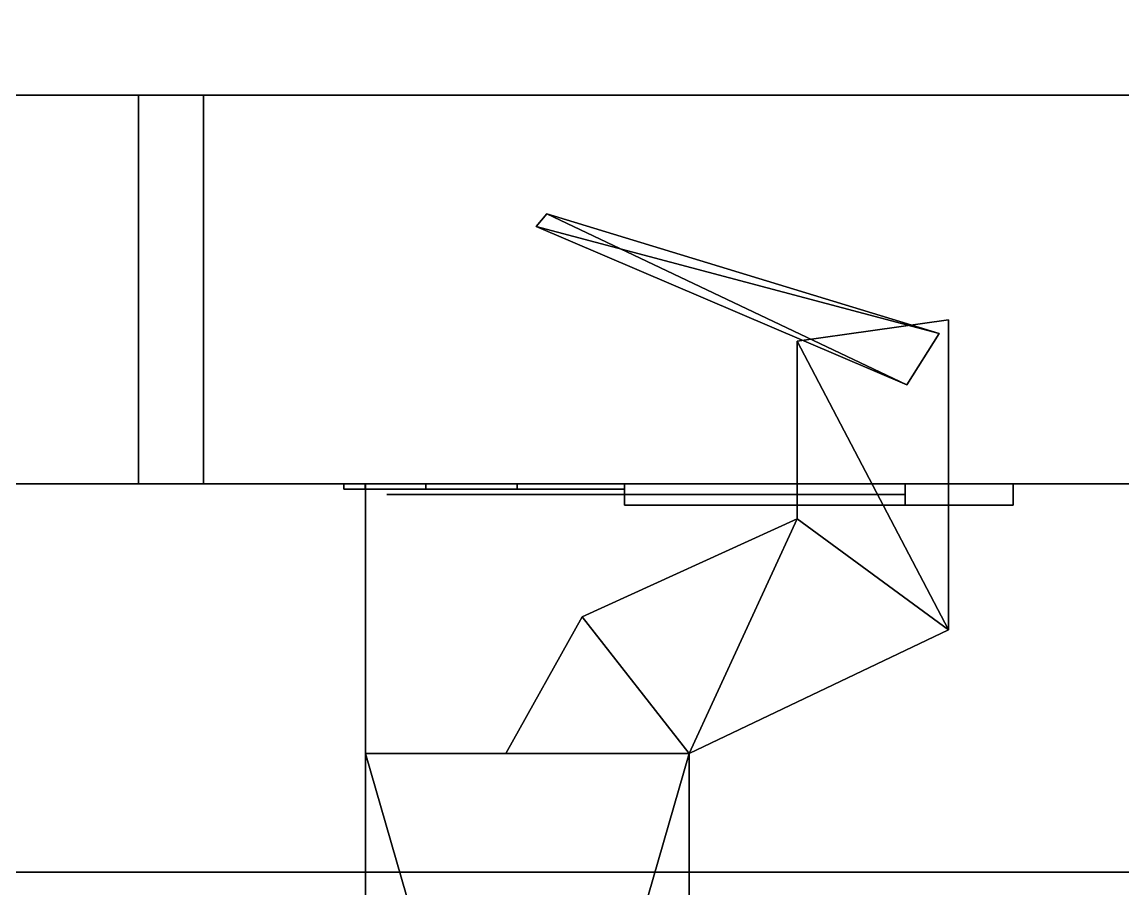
# Model space of a CAD drawing. Extents: x 0 to 4956, y -4930 to 0.
# Drawn here: x 2728.6 to 2779.6, y -4268.8 to -4228.6 of the extents above; entities that cross this region are included whole.
import ezdxf

# ---------------------------------------------------------------- set-up
doc = ezdxf.new("R2010")
doc.units = 0
for name, color, linetype in [('LAYER0', 7, 'CONTINUOUS'), ('LAYER1115', 28, 'CONTINUOUS'), ('LAYER1116', 253, 'CONTINUOUS'), ('LAYER1117', 28, 'CONTINUOUS'), ('LAYER1118', 253, 'CONTINUOUS'), ('LAYER1119', 28, 'CONTINUOUS'), ('LAYER1120', 253, 'CONTINUOUS'), ('LAYER1121', 28, 'CONTINUOUS'), ('LAYER1122', 253, 'CONTINUOUS'), ('LAYER1123', 28, 'CONTINUOUS'), ('LAYER1124', 253, 'CONTINUOUS'), ('LAYER1125', 9, 'CONTINUOUS'), ('LAYER1158', 9, 'CONTINUOUS'), ('LAYER1223', 9, 'CONTINUOUS'), ('LAYER832', 9, 'CONTINUOUS'), ('LAYER839', 7, 'CONTINUOUS'), ('LAYER842', 7, 'CONTINUOUS'), ('LAYER853', 7, 'CONTINUOUS')]:
    doc.layers.add(name, color=color, linetype=linetype)

msp = doc.modelspace()

# ---------------------------------------------------------------- linework, layer by layer
at = {"layer": 'LAYER0', "invisible_edges": 1}
for points in [[(4956, 0), (0, -4930), (0, 0), (4956, 0)], [(4956, -4930, 5), (0, 0, 5), (0, -4930, 5), (4956, -4930, 5)], [(0, 0, 5), (4956, -4930, 5), (4956, 0, 5), (0, 0, 5)], [(0, -4930), (4956, 0), (4956, -4930), (0, -4930)]]:
    msp.add_3dface(points, dxfattribs=at)
at = {"layer": 'LAYER1115'}
for points, invisible_edges in [([(2744.49, -4250.25, 183.0251), (2743.5, -4250.25, 188), (2745.5, -4250.25, 188), (2745.5, -4250.25, 182.5)], 10), ([(2743.5, -4250.25, 188), (2744.49, -4250.25, 192.9749), (2745.5, -4250.25, 193.5), (2745.5, -4250.25, 188)], 10), ([(2747.308, -4250.25, 178.8076), (2744.49, -4250.25, 183.0251), (2745.5, -4250.25, 182.5), (2749, -4250.25, 182.5)], 10), ([(2744.49, -4250.25, 192.9749), (2747.308, -4250.25, 197.1924), (2749, -4250.25, 193.5), (2745.5, -4250.25, 193.5)], 10), ([(2751.525, -4250.25, 175.9896), (2747.308, -4250.25, 178.8076), (2749, -4250.25, 182.5), (2752.5, -4250.25, 182.5)], 10), ([(2747.308, -4250.25, 197.1924), (2751.525, -4250.25, 200.0104), (2752.5, -4250.25, 193.5), (2749, -4250.25, 193.5)], 10), ([(2756.5, -4250.25, 175), (2751.525, -4250.25, 175.9896), (2752.5, -4250.25, 182.5), (2756.5, -4250.25, 179)], 2), ([(2751.525, -4250.25, 200.0104), (2756.5, -4250.25, 201), (2756.5, -4250.25, 197), (2752.5, -4250.25, 193.5)], 8), ([(2745.5, -4250.5, 193.5), (2745.5, -4250.5, 182.5), (2752.5, -4250.5, 182.5), (2752.291, -4250.5, 193.3167)], 4), ([(2752.291, -4250.5, 193.3167), (2752.5, -4250.5, 182.5), (2756.5, -4250.5, 179), (2756.5, -4250.5, 197)], 5), ([(2756.5, -4250.5, 197), (2756.5, -4250.5, 179), (2769.5, -4250.5, 179), (2769.5, -4250.5, 197)], 1), ([(2774.5, -4251, 167), (2769.5, -4251, 179), (2756.5, -4251, 179), (2756.5, -4251, 167)], 1), ([(2774.5, -4251, 209), (2769.5, -4251, 197), (2756.5, -4251, 197), (2756.5, -4251, 209)], 1), ([(2774.5, -4251, 209), (2774.5, -4251, 167), (2769.5, -4251, 179), (2769.5, -4251, 197)], 10)]:
    msp.add_3dface(points, dxfattribs=dict(at, invisible_edges=invisible_edges))
for points in [[(2756.5, -4250, 179), (2756.5, -4250, 167), (2756.5, -4250, 179)], [(2756.5, -4250, 197), (2756.5, -4250, 209), (2756.5, -4250, 197)], [(2769.5, -4251, 179), (2769.5, -4250, 179), (2756.5, -4250, 179), (2756.5, -4251, 179)], [(2756.5, -4251, 179), (2756.5, -4250, 179), (2756.5, -4250, 167), (2756.5, -4251, 167)], [(2756.5, -4251, 167), (2756.5, -4250, 167), (2774.5, -4250, 167), (2774.5, -4251, 167)], [(2769.5, -4251, 197), (2769.5, -4250, 197), (2756.5, -4250, 197), (2756.5, -4251, 197)], [(2756.5, -4251, 197), (2756.5, -4250, 197), (2756.5, -4250, 209), (2756.5, -4251, 209)], [(2756.5, -4251, 209), (2756.5, -4250, 209), (2774.5, -4250, 209), (2774.5, -4251, 209)], [(2774.5, -4250, 167), (2756.5, -4250, 167), (2756.5, -4250, 209), (2774.5, -4250, 209)], [(2769.5, -4250, 179), (2769.5, -4250, 197), (2769.5, -4250, 179)], [(2769.5, -4251, 179), (2769.5, -4250, 179), (2769.5, -4250, 197), (2769.5, -4251, 197)], [(2774.5, -4251, 209), (2774.5, -4250, 209), (2774.5, -4251, 209)], [(2774.5, -4250, 167), (2774.5, -4250, 209), (2774.5, -4251, 209), (2774.5, -4251, 167)], [(2774.5, -4251, 167), (2756.5, -4251, 167), (2756.5, -4251, 167), (2774.5, -4251, 167)], [(2774.5, -4251, 209), (2756.5, -4251, 209), (2756.5, -4251, 209), (2774.5, -4251, 209)]]:
    msp.add_3dface(points, dxfattribs=at)
at = {"layer": 'LAYER1116'}
for points in [[(2752.41, -4238.08, 182.3478), (2752.91, -4237.5, 182.3478), (2769.57, -4245.42, 182.3478), (2752.41, -4238.08, 182.3478)], [(2752.41, -4238.08, 193.6522), (2771.07, -4243.04, 193.6522), (2752.91, -4237.5, 193.6522), (2752.41, -4238.08, 193.6522)], [(2769.57, -4245.42, 182.3478), (2752.91, -4237.5, 182.3478), (2771.07, -4243.04, 182.3478), (2769.57, -4245.42, 182.3478)], [(2752.91, -4237.5, 182.3478), (2752.91, -4237.5, 193.6522), (2771.07, -4243.04, 182.3478), (2752.91, -4237.5, 182.3478)], [(2771.07, -4243.04, 182.3478), (2752.91, -4237.5, 193.6522), (2771.07, -4243.04, 193.6522), (2771.07, -4243.04, 182.3478)], [(2769.57, -4245.42, 193.6522), (2771.07, -4243.04, 193.6522), (2752.41, -4238.08, 193.6522), (2769.57, -4245.42, 193.6522)], [(2771.5, -4256.77, 194.7826), (2771.5, -4242.4, 194.7826), (2764.5, -4243.4, 194.7826), (2771.5, -4256.77, 194.7826)], [(2771.5, -4242.4, 181.2174), (2771.5, -4256.77, 181.2174), (2764.5, -4243.4, 181.2174), (2771.5, -4242.4, 181.2174)], [(2771.5, -4256.77, 194.7826), (2771.5, -4256.77, 181.2174), (2771.5, -4242.4, 181.2174), (2771.5, -4256.77, 194.7826)], [(2771.5, -4256.77, 194.7826), (2771.5, -4242.4, 181.2174), (2771.5, -4242.4, 194.7826), (2771.5, -4256.77, 194.7826)], [(2771.5, -4256.77, 194.7826), (2764.5, -4243.4, 194.7826), (2764.5, -4251.62, 194.7826), (2771.5, -4256.77, 194.7826)], [(2764.5, -4243.4, 181.2174), (2771.5, -4256.77, 181.2174), (2764.5, -4251.62, 181.2174), (2764.5, -4243.4, 181.2174)], [(2754.54, -4256.16, 194.7826), (2759.5, -4262.5, 194.7826), (2764.5, -4251.62, 194.7826), (2754.54, -4256.16, 194.7826)], [(2759.5, -4262.5, 181.2174), (2754.54, -4256.16, 181.2174), (2764.5, -4251.62, 181.2174), (2759.5, -4262.5, 181.2174)], [(2764.5, -4251.62, 194.7826), (2759.5, -4262.5, 194.7826), (2771.5, -4256.77, 194.7826), (2764.5, -4251.62, 194.7826)], [(2759.5, -4262.5, 181.2174), (2764.5, -4251.62, 181.2174), (2771.5, -4256.77, 181.2174), (2759.5, -4262.5, 181.2174)], [(2759.5, -4262.5, 194.7826), (2754.54, -4256.16, 194.7826), (2751, -4262.5, 194.7826), (2759.5, -4262.5, 194.7826)], [(2754.54, -4256.16, 181.2174), (2759.5, -4262.5, 181.2174), (2751, -4262.5, 181.2174), (2754.54, -4256.16, 181.2174)], [(2771.5, -4256.77, 181.2174), (2771.5, -4256.77, 194.7826), (2759.5, -4262.5, 181.2174), (2771.5, -4256.77, 181.2174)], [(2759.5, -4262.5, 181.2174), (2771.5, -4256.77, 194.7826), (2759.5, -4262.5, 194.7826), (2759.5, -4262.5, 181.2174)], [(2744.5, -4262.5, 181.2174), (2759.5, -4262.5, 181.2174), (2744.5, -4314.5, 181.2174), (2744.5, -4262.5, 181.2174)], [(2744.5, -4314.5, 181.2174), (2759.5, -4262.5, 181.2174), (2759.5, -4314.5, 181.2174), (2744.5, -4314.5, 181.2174)], [(2744.5, -4314.5, 194.7826), (2759.5, -4314.5, 194.7826), (2744.5, -4262.5, 194.7826), (2744.5, -4314.5, 194.7826)], [(2744.5, -4262.5, 194.7826), (2759.5, -4314.5, 194.7826), (2759.5, -4262.5, 194.7826), (2744.5, -4262.5, 194.7826)], [(2759.5, -4262.5, 181.2174), (2759.5, -4262.5, 194.7826), (2759.5, -4314.5, 181.2174), (2759.5, -4262.5, 181.2174)], [(2759.5, -4314.5, 181.2174), (2759.5, -4262.5, 194.7826), (2759.5, -4314.5, 194.7826), (2759.5, -4314.5, 181.2174)]]:
    msp.add_3dface(points, dxfattribs=at)
at = {"layer": 'LAYER1117'}
for points, invisible_edges in [([(2744.49, -4250.25, 746.5251), (2743.5, -4250.25, 751.5), (2745.5, -4250.25, 751.5), (2745.5, -4250.25, 746)], 10), ([(2743.5, -4250.25, 751.5), (2744.49, -4250.25, 756.4749), (2745.5, -4250.25, 757), (2745.5, -4250.25, 751.5)], 10), ([(2747.308, -4250.25, 742.3076), (2744.49, -4250.25, 746.5251), (2745.5, -4250.25, 746), (2749, -4250.25, 746)], 10), ([(2744.49, -4250.25, 756.4749), (2747.308, -4250.25, 760.6924), (2749, -4250.25, 757), (2745.5, -4250.25, 757)], 10), ([(2751.525, -4250.25, 739.4896), (2747.308, -4250.25, 742.3076), (2749, -4250.25, 746), (2752.5, -4250.25, 746)], 10), ([(2747.308, -4250.25, 760.6924), (2751.525, -4250.25, 763.5104), (2752.5, -4250.25, 757), (2749, -4250.25, 757)], 10), ([(2756.5, -4250.25, 738.5), (2751.525, -4250.25, 739.4896), (2752.5, -4250.25, 746), (2756.5, -4250.25, 742.5)], 2), ([(2751.525, -4250.25, 763.5104), (2756.5, -4250.25, 764.5), (2756.5, -4250.25, 760.5), (2752.5, -4250.25, 757)], 8), ([(2745.5, -4250.5, 757), (2745.5, -4250.5, 746), (2752.5, -4250.5, 746), (2752.291, -4250.5, 756.8167)], 4), ([(2752.291, -4250.5, 756.8167), (2752.5, -4250.5, 746), (2756.5, -4250.5, 742.5), (2756.5, -4250.5, 760.5)], 5), ([(2756.5, -4250.5, 760.5), (2756.5, -4250.5, 742.5), (2769.5, -4250.5, 742.5), (2769.5, -4250.5, 760.5)], 1), ([(2774.5, -4251, 730.5), (2769.5, -4251, 742.5), (2756.5, -4251, 742.5), (2756.5, -4251, 730.5)], 1), ([(2774.5, -4251, 772.5), (2769.5, -4251, 760.5), (2756.5, -4251, 760.5), (2756.5, -4251, 772.5)], 1), ([(2774.5, -4251, 772.5), (2774.5, -4251, 730.5), (2769.5, -4251, 742.5), (2769.5, -4251, 760.5)], 10)]:
    msp.add_3dface(points, dxfattribs=dict(at, invisible_edges=invisible_edges))
for points in [[(2756.5, -4250, 742.5), (2756.5, -4250, 730.5), (2756.5, -4250, 742.5)], [(2756.5, -4250, 760.5), (2756.5, -4250, 772.5), (2756.5, -4250, 760.5)], [(2769.5, -4251, 742.5), (2769.5, -4250, 742.5), (2756.5, -4250, 742.5), (2756.5, -4251, 742.5)], [(2756.5, -4251, 742.5), (2756.5, -4250, 742.5), (2756.5, -4250, 730.5), (2756.5, -4251, 730.5)], [(2756.5, -4251, 730.5), (2756.5, -4250, 730.5), (2774.5, -4250, 730.5), (2774.5, -4251, 730.5)], [(2769.5, -4251, 760.5), (2769.5, -4250, 760.5), (2756.5, -4250, 760.5), (2756.5, -4251, 760.5)], [(2756.5, -4251, 760.5), (2756.5, -4250, 760.5), (2756.5, -4250, 772.5), (2756.5, -4251, 772.5)], [(2756.5, -4251, 772.5), (2756.5, -4250, 772.5), (2774.5, -4250, 772.5), (2774.5, -4251, 772.5)], [(2774.5, -4250, 730.5), (2756.5, -4250, 730.5), (2756.5, -4250, 772.5), (2774.5, -4250, 772.5)], [(2769.5, -4250, 742.5), (2769.5, -4250, 760.5), (2769.5, -4250, 742.5)], [(2769.5, -4251, 742.5), (2769.5, -4250, 742.5), (2769.5, -4250, 760.5), (2769.5, -4251, 760.5)], [(2774.5, -4251, 772.5), (2774.5, -4250, 772.5), (2774.5, -4251, 772.5)], [(2774.5, -4250, 730.5), (2774.5, -4250, 772.5), (2774.5, -4251, 772.5), (2774.5, -4251, 730.5)], [(2774.5, -4251, 730.5), (2756.5, -4251, 730.5), (2756.5, -4251, 730.5), (2774.5, -4251, 730.5)], [(2774.5, -4251, 772.5), (2756.5, -4251, 772.5), (2756.5, -4251, 772.5), (2774.5, -4251, 772.5)]]:
    msp.add_3dface(points, dxfattribs=at)
at = {"layer": 'LAYER1118'}
for points in [[(2752.41, -4238.08, 745.8478), (2752.91, -4237.5, 745.8478), (2769.57, -4245.42, 745.8478), (2752.41, -4238.08, 745.8478)], [(2752.41, -4238.08, 757.1522), (2771.07, -4243.04, 757.1522), (2752.91, -4237.5, 757.1522), (2752.41, -4238.08, 757.1522)], [(2769.57, -4245.42, 745.8478), (2752.91, -4237.5, 745.8478), (2771.07, -4243.04, 745.8478), (2769.57, -4245.42, 745.8478)], [(2752.91, -4237.5, 745.8478), (2752.91, -4237.5, 757.1522), (2771.07, -4243.04, 745.8478), (2752.91, -4237.5, 745.8478)], [(2771.07, -4243.04, 745.8478), (2752.91, -4237.5, 757.1522), (2771.07, -4243.04, 757.1522), (2771.07, -4243.04, 745.8478)], [(2769.57, -4245.42, 757.1522), (2771.07, -4243.04, 757.1522), (2752.41, -4238.08, 757.1522), (2769.57, -4245.42, 757.1522)], [(2771.5, -4256.77, 758.2826), (2771.5, -4242.4, 758.2826), (2764.5, -4243.4, 758.2826), (2771.5, -4256.77, 758.2826)], [(2771.5, -4242.4, 744.7174), (2771.5, -4256.77, 744.7174), (2764.5, -4243.4, 744.7174), (2771.5, -4242.4, 744.7174)], [(2771.5, -4256.77, 758.2826), (2771.5, -4256.77, 744.7174), (2771.5, -4242.4, 744.7174), (2771.5, -4256.77, 758.2826)], [(2771.5, -4256.77, 758.2826), (2771.5, -4242.4, 744.7174), (2771.5, -4242.4, 758.2826), (2771.5, -4256.77, 758.2826)], [(2771.5, -4256.77, 758.2826), (2764.5, -4243.4, 758.2826), (2764.5, -4251.62, 758.2826), (2771.5, -4256.77, 758.2826)], [(2764.5, -4243.4, 744.7174), (2771.5, -4256.77, 744.7174), (2764.5, -4251.62, 744.7174), (2764.5, -4243.4, 744.7174)], [(2754.54, -4256.16, 758.2826), (2759.5, -4262.5, 758.2826), (2764.5, -4251.62, 758.2826), (2754.54, -4256.16, 758.2826)], [(2759.5, -4262.5, 744.7174), (2754.54, -4256.16, 744.7174), (2764.5, -4251.62, 744.7174), (2759.5, -4262.5, 744.7174)], [(2764.5, -4251.62, 758.2826), (2759.5, -4262.5, 758.2826), (2771.5, -4256.77, 758.2826), (2764.5, -4251.62, 758.2826)], [(2759.5, -4262.5, 744.7174), (2764.5, -4251.62, 744.7174), (2771.5, -4256.77, 744.7174), (2759.5, -4262.5, 744.7174)], [(2759.5, -4262.5, 758.2826), (2754.54, -4256.16, 758.2826), (2751, -4262.5, 758.2826), (2759.5, -4262.5, 758.2826)], [(2754.54, -4256.16, 744.7174), (2759.5, -4262.5, 744.7174), (2751, -4262.5, 744.7174), (2754.54, -4256.16, 744.7174)], [(2771.5, -4256.77, 744.7174), (2771.5, -4256.77, 758.2826), (2759.5, -4262.5, 744.7174), (2771.5, -4256.77, 744.7174)], [(2759.5, -4262.5, 744.7174), (2771.5, -4256.77, 758.2826), (2759.5, -4262.5, 758.2826), (2759.5, -4262.5, 744.7174)], [(2744.5, -4262.5, 744.7174), (2759.5, -4262.5, 744.7174), (2744.5, -4314.5, 744.7174), (2744.5, -4262.5, 744.7174)], [(2744.5, -4314.5, 744.7174), (2759.5, -4262.5, 744.7174), (2759.5, -4314.5, 744.7174), (2744.5, -4314.5, 744.7174)], [(2744.5, -4314.5, 758.2826), (2759.5, -4314.5, 758.2826), (2744.5, -4262.5, 758.2826), (2744.5, -4314.5, 758.2826)], [(2744.5, -4262.5, 758.2826), (2759.5, -4314.5, 758.2826), (2759.5, -4262.5, 758.2826), (2744.5, -4262.5, 758.2826)], [(2759.5, -4262.5, 744.7174), (2759.5, -4262.5, 758.2826), (2759.5, -4314.5, 744.7174), (2759.5, -4262.5, 744.7174)], [(2759.5, -4314.5, 744.7174), (2759.5, -4262.5, 758.2826), (2759.5, -4314.5, 758.2826), (2759.5, -4314.5, 744.7174)]]:
    msp.add_3dface(points, dxfattribs=at)
at = {"layer": 'LAYER1119'}
for points, invisible_edges in [([(2744.49, -4250.25, 1310.025), (2743.5, -4250.25, 1315), (2745.5, -4250.25, 1315), (2745.5, -4250.25, 1309.5)], 10), ([(2743.5, -4250.25, 1315), (2744.49, -4250.25, 1319.975), (2745.5, -4250.25, 1320.5), (2745.5, -4250.25, 1315)], 10), ([(2747.308, -4250.25, 1305.808), (2744.49, -4250.25, 1310.025), (2745.5, -4250.25, 1309.5), (2749, -4250.25, 1309.5)], 10), ([(2744.49, -4250.25, 1319.975), (2747.308, -4250.25, 1324.192), (2749, -4250.25, 1320.5), (2745.5, -4250.25, 1320.5)], 10), ([(2751.525, -4250.25, 1302.99), (2747.308, -4250.25, 1305.808), (2749, -4250.25, 1309.5), (2752.5, -4250.25, 1309.5)], 10), ([(2747.308, -4250.25, 1324.192), (2751.525, -4250.25, 1327.01), (2752.5, -4250.25, 1320.5), (2749, -4250.25, 1320.5)], 10), ([(2756.5, -4250.25, 1302), (2751.525, -4250.25, 1302.99), (2752.5, -4250.25, 1309.5), (2756.5, -4250.25, 1306)], 2), ([(2751.525, -4250.25, 1327.01), (2756.5, -4250.25, 1328), (2756.5, -4250.25, 1324), (2752.5, -4250.25, 1320.5)], 8), ([(2745.5, -4250.5, 1320.5), (2745.5, -4250.5, 1309.5), (2752.5, -4250.5, 1309.5), (2752.291, -4250.5, 1320.317)], 4), ([(2752.291, -4250.5, 1320.317), (2752.5, -4250.5, 1309.5), (2756.5, -4250.5, 1306), (2756.5, -4250.5, 1324)], 5), ([(2756.5, -4250.5, 1324), (2756.5, -4250.5, 1306), (2769.5, -4250.5, 1306), (2769.5, -4250.5, 1324)], 1), ([(2774.5, -4251, 1294), (2769.5, -4251, 1306), (2756.5, -4251, 1306), (2756.5, -4251, 1294)], 1), ([(2774.5, -4251, 1336), (2769.5, -4251, 1324), (2756.5, -4251, 1324), (2756.5, -4251, 1336)], 1), ([(2774.5, -4251, 1336), (2774.5, -4251, 1294), (2769.5, -4251, 1306), (2769.5, -4251, 1324)], 10)]:
    msp.add_3dface(points, dxfattribs=dict(at, invisible_edges=invisible_edges))
for points in [[(2756.5, -4250, 1306), (2756.5, -4250, 1294), (2756.5, -4250, 1306)], [(2756.5, -4250, 1324), (2756.5, -4250, 1336), (2756.5, -4250, 1324)], [(2769.5, -4251, 1306), (2769.5, -4250, 1306), (2756.5, -4250, 1306), (2756.5, -4251, 1306)], [(2756.5, -4251, 1306), (2756.5, -4250, 1306), (2756.5, -4250, 1294), (2756.5, -4251, 1294)], [(2756.5, -4251, 1294), (2756.5, -4250, 1294), (2774.5, -4250, 1294), (2774.5, -4251, 1294)], [(2769.5, -4251, 1324), (2769.5, -4250, 1324), (2756.5, -4250, 1324), (2756.5, -4251, 1324)], [(2756.5, -4251, 1324), (2756.5, -4250, 1324), (2756.5, -4250, 1336), (2756.5, -4251, 1336)], [(2756.5, -4251, 1336), (2756.5, -4250, 1336), (2774.5, -4250, 1336), (2774.5, -4251, 1336)], [(2774.5, -4250, 1294), (2756.5, -4250, 1294), (2756.5, -4250, 1336), (2774.5, -4250, 1336)], [(2769.5, -4250, 1306), (2769.5, -4250, 1324), (2769.5, -4250, 1306)], [(2769.5, -4251, 1306), (2769.5, -4250, 1306), (2769.5, -4250, 1324), (2769.5, -4251, 1324)], [(2774.5, -4251, 1336), (2774.5, -4250, 1336), (2774.5, -4251, 1336)], [(2774.5, -4250, 1294), (2774.5, -4250, 1336), (2774.5, -4251, 1336), (2774.5, -4251, 1294)], [(2774.5, -4251, 1294), (2756.5, -4251, 1294), (2756.5, -4251, 1294), (2774.5, -4251, 1294)], [(2774.5, -4251, 1336), (2756.5, -4251, 1336), (2756.5, -4251, 1336), (2774.5, -4251, 1336)]]:
    msp.add_3dface(points, dxfattribs=at)
at = {"layer": 'LAYER1120'}
for points in [[(2752.41, -4238.08, 1309.348), (2752.91, -4237.5, 1309.348), (2769.57, -4245.42, 1309.348), (2752.41, -4238.08, 1309.348)], [(2752.41, -4238.08, 1320.652), (2771.07, -4243.04, 1320.652), (2752.91, -4237.5, 1320.652), (2752.41, -4238.08, 1320.652)], [(2769.57, -4245.42, 1309.348), (2752.91, -4237.5, 1309.348), (2771.07, -4243.04, 1309.348), (2769.57, -4245.42, 1309.348)], [(2752.91, -4237.5, 1309.348), (2752.91, -4237.5, 1320.652), (2771.07, -4243.04, 1309.348), (2752.91, -4237.5, 1309.348)], [(2771.07, -4243.04, 1309.348), (2752.91, -4237.5, 1320.652), (2771.07, -4243.04, 1320.652), (2771.07, -4243.04, 1309.348)], [(2769.57, -4245.42, 1320.652), (2771.07, -4243.04, 1320.652), (2752.41, -4238.08, 1320.652), (2769.57, -4245.42, 1320.652)], [(2771.5, -4256.77, 1321.783), (2771.5, -4242.4, 1321.783), (2764.5, -4243.4, 1321.783), (2771.5, -4256.77, 1321.783)], [(2771.5, -4242.4, 1308.217), (2771.5, -4256.77, 1308.217), (2764.5, -4243.4, 1308.217), (2771.5, -4242.4, 1308.217)], [(2771.5, -4256.77, 1321.783), (2771.5, -4256.77, 1308.217), (2771.5, -4242.4, 1308.217), (2771.5, -4256.77, 1321.783)], [(2771.5, -4256.77, 1321.783), (2771.5, -4242.4, 1308.217), (2771.5, -4242.4, 1321.783), (2771.5, -4256.77, 1321.783)], [(2771.5, -4256.77, 1321.783), (2764.5, -4243.4, 1321.783), (2764.5, -4251.62, 1321.783), (2771.5, -4256.77, 1321.783)], [(2764.5, -4243.4, 1308.217), (2771.5, -4256.77, 1308.217), (2764.5, -4251.62, 1308.217), (2764.5, -4243.4, 1308.217)], [(2754.54, -4256.16, 1321.783), (2759.5, -4262.5, 1321.783), (2764.5, -4251.62, 1321.783), (2754.54, -4256.16, 1321.783)], [(2759.5, -4262.5, 1308.217), (2754.54, -4256.16, 1308.217), (2764.5, -4251.62, 1308.217), (2759.5, -4262.5, 1308.217)], [(2764.5, -4251.62, 1321.783), (2759.5, -4262.5, 1321.783), (2771.5, -4256.77, 1321.783), (2764.5, -4251.62, 1321.783)], [(2759.5, -4262.5, 1308.217), (2764.5, -4251.62, 1308.217), (2771.5, -4256.77, 1308.217), (2759.5, -4262.5, 1308.217)], [(2759.5, -4262.5, 1321.783), (2754.54, -4256.16, 1321.783), (2751, -4262.5, 1321.783), (2759.5, -4262.5, 1321.783)], [(2754.54, -4256.16, 1308.217), (2759.5, -4262.5, 1308.217), (2751, -4262.5, 1308.217), (2754.54, -4256.16, 1308.217)], [(2771.5, -4256.77, 1308.217), (2771.5, -4256.77, 1321.783), (2759.5, -4262.5, 1308.217), (2771.5, -4256.77, 1308.217)], [(2759.5, -4262.5, 1308.217), (2771.5, -4256.77, 1321.783), (2759.5, -4262.5, 1321.783), (2759.5, -4262.5, 1308.217)], [(2744.5, -4262.5, 1308.217), (2759.5, -4262.5, 1308.217), (2744.5, -4314.5, 1308.217), (2744.5, -4262.5, 1308.217)], [(2744.5, -4314.5, 1308.217), (2759.5, -4262.5, 1308.217), (2759.5, -4314.5, 1308.217), (2744.5, -4314.5, 1308.217)], [(2744.5, -4314.5, 1321.783), (2759.5, -4314.5, 1321.783), (2744.5, -4262.5, 1321.783), (2744.5, -4314.5, 1321.783)], [(2744.5, -4262.5, 1321.783), (2759.5, -4314.5, 1321.783), (2759.5, -4262.5, 1321.783), (2744.5, -4262.5, 1321.783)], [(2759.5, -4262.5, 1308.217), (2759.5, -4262.5, 1321.783), (2759.5, -4314.5, 1308.217), (2759.5, -4262.5, 1308.217)], [(2759.5, -4314.5, 1308.217), (2759.5, -4262.5, 1321.783), (2759.5, -4314.5, 1321.783), (2759.5, -4314.5, 1308.217)]]:
    msp.add_3dface(points, dxfattribs=at)
at = {"layer": 'LAYER1121'}
for points, invisible_edges in [([(2744.49, -4250.25, 1873.525), (2743.5, -4250.25, 1878.5), (2745.5, -4250.25, 1878.5), (2745.5, -4250.25, 1873)], 10), ([(2743.5, -4250.25, 1878.5), (2744.49, -4250.25, 1883.475), (2745.5, -4250.25, 1884), (2745.5, -4250.25, 1878.5)], 10), ([(2747.308, -4250.25, 1869.308), (2744.49, -4250.25, 1873.525), (2745.5, -4250.25, 1873), (2749, -4250.25, 1873)], 10), ([(2744.49, -4250.25, 1883.475), (2747.308, -4250.25, 1887.692), (2749, -4250.25, 1884), (2745.5, -4250.25, 1884)], 10), ([(2751.525, -4250.25, 1866.49), (2747.308, -4250.25, 1869.308), (2749, -4250.25, 1873), (2752.5, -4250.25, 1873)], 10), ([(2747.308, -4250.25, 1887.692), (2751.525, -4250.25, 1890.51), (2752.5, -4250.25, 1884), (2749, -4250.25, 1884)], 10), ([(2756.5, -4250.25, 1865.5), (2751.525, -4250.25, 1866.49), (2752.5, -4250.25, 1873), (2756.5, -4250.25, 1869.5)], 2), ([(2751.525, -4250.25, 1890.51), (2756.5, -4250.25, 1891.5), (2756.5, -4250.25, 1887.5), (2752.5, -4250.25, 1884)], 8), ([(2745.5, -4250.5, 1884), (2745.5, -4250.5, 1873), (2752.5, -4250.5, 1873), (2752.291, -4250.5, 1883.817)], 4), ([(2752.291, -4250.5, 1883.817), (2752.5, -4250.5, 1873), (2756.5, -4250.5, 1869.5), (2756.5, -4250.5, 1887.5)], 5), ([(2756.5, -4250.5, 1887.5), (2756.5, -4250.5, 1869.5), (2769.5, -4250.5, 1869.5), (2769.5, -4250.5, 1887.5)], 1), ([(2774.5, -4251, 1857.5), (2769.5, -4251, 1869.5), (2756.5, -4251, 1869.5), (2756.5, -4251, 1857.5)], 1), ([(2774.5, -4251, 1899.5), (2769.5, -4251, 1887.5), (2756.5, -4251, 1887.5), (2756.5, -4251, 1899.5)], 1), ([(2774.5, -4251, 1899.5), (2774.5, -4251, 1857.5), (2769.5, -4251, 1869.5), (2769.5, -4251, 1887.5)], 10)]:
    msp.add_3dface(points, dxfattribs=dict(at, invisible_edges=invisible_edges))
for points in [[(2756.5, -4250, 1869.5), (2756.5, -4250, 1857.5), (2756.5, -4250, 1869.5)], [(2756.5, -4250, 1887.5), (2756.5, -4250, 1899.5), (2756.5, -4250, 1887.5)], [(2769.5, -4251, 1869.5), (2769.5, -4250, 1869.5), (2756.5, -4250, 1869.5), (2756.5, -4251, 1869.5)], [(2756.5, -4251, 1869.5), (2756.5, -4250, 1869.5), (2756.5, -4250, 1857.5), (2756.5, -4251, 1857.5)], [(2756.5, -4251, 1857.5), (2756.5, -4250, 1857.5), (2774.5, -4250, 1857.5), (2774.5, -4251, 1857.5)], [(2769.5, -4251, 1887.5), (2769.5, -4250, 1887.5), (2756.5, -4250, 1887.5), (2756.5, -4251, 1887.5)], [(2756.5, -4251, 1887.5), (2756.5, -4250, 1887.5), (2756.5, -4250, 1899.5), (2756.5, -4251, 1899.5)], [(2756.5, -4251, 1899.5), (2756.5, -4250, 1899.5), (2774.5, -4250, 1899.5), (2774.5, -4251, 1899.5)], [(2774.5, -4250, 1857.5), (2756.5, -4250, 1857.5), (2756.5, -4250, 1899.5), (2774.5, -4250, 1899.5)], [(2769.5, -4250, 1869.5), (2769.5, -4250, 1887.5), (2769.5, -4250, 1869.5)], [(2769.5, -4251, 1869.5), (2769.5, -4250, 1869.5), (2769.5, -4250, 1887.5), (2769.5, -4251, 1887.5)], [(2774.5, -4251, 1899.5), (2774.5, -4250, 1899.5), (2774.5, -4251, 1899.5)], [(2774.5, -4250, 1857.5), (2774.5, -4250, 1899.5), (2774.5, -4251, 1899.5), (2774.5, -4251, 1857.5)], [(2774.5, -4251, 1857.5), (2756.5, -4251, 1857.5), (2756.5, -4251, 1857.5), (2774.5, -4251, 1857.5)], [(2774.5, -4251, 1899.5), (2756.5, -4251, 1899.5), (2756.5, -4251, 1899.5), (2774.5, -4251, 1899.5)]]:
    msp.add_3dface(points, dxfattribs=at)
at = {"layer": 'LAYER1122'}
for points in [[(2752.41, -4238.08, 1872.848), (2752.91, -4237.5, 1872.848), (2769.57, -4245.42, 1872.848), (2752.41, -4238.08, 1872.848)], [(2752.41, -4238.08, 1884.152), (2771.07, -4243.04, 1884.152), (2752.91, -4237.5, 1884.152), (2752.41, -4238.08, 1884.152)], [(2769.57, -4245.42, 1872.848), (2752.91, -4237.5, 1872.848), (2771.07, -4243.04, 1872.848), (2769.57, -4245.42, 1872.848)], [(2752.91, -4237.5, 1872.848), (2752.91, -4237.5, 1884.152), (2771.07, -4243.04, 1872.848), (2752.91, -4237.5, 1872.848)], [(2771.07, -4243.04, 1872.848), (2752.91, -4237.5, 1884.152), (2771.07, -4243.04, 1884.152), (2771.07, -4243.04, 1872.848)], [(2769.57, -4245.42, 1884.152), (2771.07, -4243.04, 1884.152), (2752.41, -4238.08, 1884.152), (2769.57, -4245.42, 1884.152)], [(2771.5, -4256.77, 1885.283), (2771.5, -4242.4, 1885.283), (2764.5, -4243.4, 1885.283), (2771.5, -4256.77, 1885.283)], [(2771.5, -4242.4, 1871.717), (2771.5, -4256.77, 1871.717), (2764.5, -4243.4, 1871.717), (2771.5, -4242.4, 1871.717)], [(2771.5, -4256.77, 1885.283), (2771.5, -4256.77, 1871.717), (2771.5, -4242.4, 1871.717), (2771.5, -4256.77, 1885.283)], [(2771.5, -4256.77, 1885.283), (2771.5, -4242.4, 1871.717), (2771.5, -4242.4, 1885.283), (2771.5, -4256.77, 1885.283)], [(2771.5, -4256.77, 1885.283), (2764.5, -4243.4, 1885.283), (2764.5, -4251.62, 1885.283), (2771.5, -4256.77, 1885.283)], [(2764.5, -4243.4, 1871.717), (2771.5, -4256.77, 1871.717), (2764.5, -4251.62, 1871.717), (2764.5, -4243.4, 1871.717)], [(2754.54, -4256.16, 1885.283), (2759.5, -4262.5, 1885.283), (2764.5, -4251.62, 1885.283), (2754.54, -4256.16, 1885.283)], [(2759.5, -4262.5, 1871.717), (2754.54, -4256.16, 1871.717), (2764.5, -4251.62, 1871.717), (2759.5, -4262.5, 1871.717)], [(2764.5, -4251.62, 1885.283), (2759.5, -4262.5, 1885.283), (2771.5, -4256.77, 1885.283), (2764.5, -4251.62, 1885.283)], [(2759.5, -4262.5, 1871.717), (2764.5, -4251.62, 1871.717), (2771.5, -4256.77, 1871.717), (2759.5, -4262.5, 1871.717)], [(2759.5, -4262.5, 1885.283), (2754.54, -4256.16, 1885.283), (2751, -4262.5, 1885.283), (2759.5, -4262.5, 1885.283)], [(2754.54, -4256.16, 1871.717), (2759.5, -4262.5, 1871.717), (2751, -4262.5, 1871.717), (2754.54, -4256.16, 1871.717)], [(2771.5, -4256.77, 1871.717), (2771.5, -4256.77, 1885.283), (2759.5, -4262.5, 1871.717), (2771.5, -4256.77, 1871.717)], [(2759.5, -4262.5, 1871.717), (2771.5, -4256.77, 1885.283), (2759.5, -4262.5, 1885.283), (2759.5, -4262.5, 1871.717)], [(2744.5, -4262.5, 1871.717), (2759.5, -4262.5, 1871.717), (2744.5, -4314.5, 1871.717), (2744.5, -4262.5, 1871.717)], [(2744.5, -4314.5, 1871.717), (2759.5, -4262.5, 1871.717), (2759.5, -4314.5, 1871.717), (2744.5, -4314.5, 1871.717)], [(2744.5, -4314.5, 1885.283), (2759.5, -4314.5, 1885.283), (2744.5, -4262.5, 1885.283), (2744.5, -4314.5, 1885.283)], [(2744.5, -4262.5, 1885.283), (2759.5, -4314.5, 1885.283), (2759.5, -4262.5, 1885.283), (2744.5, -4262.5, 1885.283)], [(2759.5, -4262.5, 1871.717), (2759.5, -4262.5, 1885.283), (2759.5, -4314.5, 1871.717), (2759.5, -4262.5, 1871.717)], [(2759.5, -4314.5, 1871.717), (2759.5, -4262.5, 1885.283), (2759.5, -4314.5, 1885.283), (2759.5, -4314.5, 1871.717)]]:
    msp.add_3dface(points, dxfattribs=at)
at = {"layer": 'LAYER1123'}
for points, invisible_edges in [([(2744.49, -4250.25, 2437.025), (2743.5, -4250.25, 2442), (2745.5, -4250.25, 2442), (2745.5, -4250.25, 2436.5)], 10), ([(2743.5, -4250.25, 2442), (2744.49, -4250.25, 2446.975), (2745.5, -4250.25, 2447.5), (2745.5, -4250.25, 2442)], 10), ([(2747.308, -4250.25, 2432.808), (2744.49, -4250.25, 2437.025), (2745.5, -4250.25, 2436.5), (2749, -4250.25, 2436.5)], 10), ([(2744.49, -4250.25, 2446.975), (2747.308, -4250.25, 2451.192), (2749, -4250.25, 2447.5), (2745.5, -4250.25, 2447.5)], 10), ([(2751.525, -4250.25, 2429.99), (2747.308, -4250.25, 2432.808), (2749, -4250.25, 2436.5), (2752.5, -4250.25, 2436.5)], 10), ([(2747.308, -4250.25, 2451.192), (2751.525, -4250.25, 2454.01), (2752.5, -4250.25, 2447.5), (2749, -4250.25, 2447.5)], 10), ([(2756.5, -4250.25, 2429), (2751.525, -4250.25, 2429.99), (2752.5, -4250.25, 2436.5), (2756.5, -4250.25, 2433)], 2), ([(2751.525, -4250.25, 2454.01), (2756.5, -4250.25, 2455), (2756.5, -4250.25, 2451), (2752.5, -4250.25, 2447.5)], 8), ([(2745.5, -4250.5, 2447.5), (2745.5, -4250.5, 2436.5), (2752.5, -4250.5, 2436.5), (2752.291, -4250.5, 2447.317)], 4), ([(2752.291, -4250.5, 2447.317), (2752.5, -4250.5, 2436.5), (2756.5, -4250.5, 2433), (2756.5, -4250.5, 2451)], 5), ([(2756.5, -4250.5, 2451), (2756.5, -4250.5, 2433), (2769.5, -4250.5, 2433), (2769.5, -4250.5, 2451)], 1), ([(2774.5, -4251, 2421), (2769.5, -4251, 2433), (2756.5, -4251, 2433), (2756.5, -4251, 2421)], 1), ([(2774.5, -4251, 2463), (2769.5, -4251, 2451), (2756.5, -4251, 2451), (2756.5, -4251, 2463)], 1), ([(2774.5, -4251, 2463), (2774.5, -4251, 2421), (2769.5, -4251, 2433), (2769.5, -4251, 2451)], 10)]:
    msp.add_3dface(points, dxfattribs=dict(at, invisible_edges=invisible_edges))
for points in [[(2756.5, -4250, 2433), (2756.5, -4250, 2421), (2756.5, -4250, 2433)], [(2756.5, -4250, 2451), (2756.5, -4250, 2463), (2756.5, -4250, 2451)], [(2769.5, -4251, 2433), (2769.5, -4250, 2433), (2756.5, -4250, 2433), (2756.5, -4251, 2433)], [(2756.5, -4251, 2433), (2756.5, -4250, 2433), (2756.5, -4250, 2421), (2756.5, -4251, 2421)], [(2756.5, -4251, 2421), (2756.5, -4250, 2421), (2774.5, -4250, 2421), (2774.5, -4251, 2421)], [(2769.5, -4251, 2451), (2769.5, -4250, 2451), (2756.5, -4250, 2451), (2756.5, -4251, 2451)], [(2756.5, -4251, 2451), (2756.5, -4250, 2451), (2756.5, -4250, 2463), (2756.5, -4251, 2463)], [(2756.5, -4251, 2463), (2756.5, -4250, 2463), (2774.5, -4250, 2463), (2774.5, -4251, 2463)], [(2774.5, -4250, 2421), (2756.5, -4250, 2421), (2756.5, -4250, 2463), (2774.5, -4250, 2463)], [(2769.5, -4250, 2433), (2769.5, -4250, 2451), (2769.5, -4250, 2433)], [(2769.5, -4251, 2433), (2769.5, -4250, 2433), (2769.5, -4250, 2451), (2769.5, -4251, 2451)], [(2774.5, -4251, 2463), (2774.5, -4250, 2463), (2774.5, -4251, 2463)], [(2774.5, -4250, 2421), (2774.5, -4250, 2463), (2774.5, -4251, 2463), (2774.5, -4251, 2421)], [(2774.5, -4251, 2421), (2756.5, -4251, 2421), (2756.5, -4251, 2421), (2774.5, -4251, 2421)], [(2774.5, -4251, 2463), (2756.5, -4251, 2463), (2756.5, -4251, 2463), (2774.5, -4251, 2463)]]:
    msp.add_3dface(points, dxfattribs=at)
at = {"layer": 'LAYER1124'}
for points in [[(2752.41, -4238.08, 2436.348), (2752.91, -4237.5, 2436.348), (2769.57, -4245.42, 2436.348), (2752.41, -4238.08, 2436.348)], [(2752.41, -4238.08, 2447.652), (2771.07, -4243.04, 2447.652), (2752.91, -4237.5, 2447.652), (2752.41, -4238.08, 2447.652)], [(2769.57, -4245.42, 2436.348), (2752.91, -4237.5, 2436.348), (2771.07, -4243.04, 2436.348), (2769.57, -4245.42, 2436.348)], [(2752.91, -4237.5, 2436.348), (2752.91, -4237.5, 2447.652), (2771.07, -4243.04, 2436.348), (2752.91, -4237.5, 2436.348)], [(2771.07, -4243.04, 2436.348), (2752.91, -4237.5, 2447.652), (2771.07, -4243.04, 2447.652), (2771.07, -4243.04, 2436.348)], [(2769.57, -4245.42, 2447.652), (2771.07, -4243.04, 2447.652), (2752.41, -4238.08, 2447.652), (2769.57, -4245.42, 2447.652)], [(2771.5, -4256.77, 2448.783), (2771.5, -4242.4, 2448.783), (2764.5, -4243.4, 2448.783), (2771.5, -4256.77, 2448.783)], [(2771.5, -4242.4, 2435.217), (2771.5, -4256.77, 2435.217), (2764.5, -4243.4, 2435.217), (2771.5, -4242.4, 2435.217)], [(2771.5, -4256.77, 2448.783), (2771.5, -4256.77, 2435.217), (2771.5, -4242.4, 2435.217), (2771.5, -4256.77, 2448.783)], [(2771.5, -4256.77, 2448.783), (2771.5, -4242.4, 2435.217), (2771.5, -4242.4, 2448.783), (2771.5, -4256.77, 2448.783)], [(2771.5, -4256.77, 2448.783), (2764.5, -4243.4, 2448.783), (2764.5, -4251.62, 2448.783), (2771.5, -4256.77, 2448.783)], [(2764.5, -4243.4, 2435.217), (2771.5, -4256.77, 2435.217), (2764.5, -4251.62, 2435.217), (2764.5, -4243.4, 2435.217)], [(2754.54, -4256.16, 2448.783), (2759.5, -4262.5, 2448.783), (2764.5, -4251.62, 2448.783), (2754.54, -4256.16, 2448.783)], [(2759.5, -4262.5, 2435.217), (2754.54, -4256.16, 2435.217), (2764.5, -4251.62, 2435.217), (2759.5, -4262.5, 2435.217)], [(2764.5, -4251.62, 2448.783), (2759.5, -4262.5, 2448.783), (2771.5, -4256.77, 2448.783), (2764.5, -4251.62, 2448.783)], [(2759.5, -4262.5, 2435.217), (2764.5, -4251.62, 2435.217), (2771.5, -4256.77, 2435.217), (2759.5, -4262.5, 2435.217)], [(2759.5, -4262.5, 2448.783), (2754.54, -4256.16, 2448.783), (2751, -4262.5, 2448.783), (2759.5, -4262.5, 2448.783)], [(2754.54, -4256.16, 2435.217), (2759.5, -4262.5, 2435.217), (2751, -4262.5, 2435.217), (2754.54, -4256.16, 2435.217)], [(2771.5, -4256.77, 2435.217), (2771.5, -4256.77, 2448.783), (2759.5, -4262.5, 2435.217), (2771.5, -4256.77, 2435.217)], [(2759.5, -4262.5, 2435.217), (2771.5, -4256.77, 2448.783), (2759.5, -4262.5, 2448.783), (2759.5, -4262.5, 2435.217)], [(2744.5, -4262.5, 2435.217), (2759.5, -4262.5, 2435.217), (2744.5, -4314.5, 2435.217), (2744.5, -4262.5, 2435.217)], [(2744.5, -4314.5, 2435.217), (2759.5, -4262.5, 2435.217), (2759.5, -4314.5, 2435.217), (2744.5, -4314.5, 2435.217)], [(2744.5, -4314.5, 2448.783), (2759.5, -4314.5, 2448.783), (2744.5, -4262.5, 2448.783), (2744.5, -4314.5, 2448.783)], [(2744.5, -4262.5, 2448.783), (2759.5, -4314.5, 2448.783), (2759.5, -4262.5, 2448.783), (2744.5, -4262.5, 2448.783)], [(2759.5, -4262.5, 2435.217), (2759.5, -4262.5, 2448.783), (2759.5, -4314.5, 2435.217), (2759.5, -4262.5, 2435.217)], [(2759.5, -4314.5, 2435.217), (2759.5, -4262.5, 2448.783), (2759.5, -4314.5, 2448.783), (2759.5, -4314.5, 2435.217)]]:
    msp.add_3dface(points, dxfattribs=at)
at = {"layer": 'LAYER1125', "invisible_edges": 1}
for points in [[(3135, -4232, 88), (2737, -4250, 88), (2737, -4232, 88), (3135, -4232, 88)], [(2737, -4250, 88), (3135, -4232, 88), (3135, -4250, 88), (2737, -4250, 88)], [(2737, -4232, 2542), (2737, -4250, 88), (2737, -4250, 2542), (2737, -4232, 2542)], [(2737, -4250, 88), (2737, -4232, 2542), (2737, -4232, 88), (2737, -4250, 88)], [(3135, -4250, 2542), (2737, -4232, 2542), (2737, -4250, 2542), (3135, -4250, 2542)], [(2737, -4232, 2542), (3135, -4250, 2542), (3135, -4232, 2542), (2737, -4232, 2542)], [(2737, -4232, 2542), (3135, -4232, 88), (2737, -4232, 88), (2737, -4232, 2542)], [(3135, -4232, 88), (2737, -4232, 2542), (3135, -4232, 2542), (3135, -4232, 88)], [(3135, -4250, 2542), (2737, -4250, 88), (3135, -4250, 88), (3135, -4250, 2542)], [(2737, -4250, 88), (3135, -4250, 2542), (2737, -4250, 2542), (2737, -4250, 88)]]:
    msp.add_3dface(points, dxfattribs=at)
at = {"layer": 'LAYER1158', "invisible_edges": 1}
for points in [[(2336, -4250, 88), (2734, -4232, 88), (2734, -4250, 88), (2336, -4250, 88)], [(2734, -4232, 88), (2336, -4250, 88), (2336, -4232, 88), (2734, -4232, 88)], [(2336, -4232, 2542), (2734, -4250, 2542), (2734, -4232, 2542), (2336, -4232, 2542)], [(2734, -4250, 2542), (2336, -4232, 2542), (2336, -4250, 2542), (2734, -4250, 2542)], [(2734, -4232, 88), (2336, -4232, 2542), (2734, -4232, 2542), (2734, -4232, 88)], [(2336, -4232, 2542), (2734, -4232, 88), (2336, -4232, 88), (2336, -4232, 2542)], [(2734, -4232, 88), (2734, -4250, 2542), (2734, -4250, 88), (2734, -4232, 88)], [(2734, -4250, 2542), (2734, -4232, 88), (2734, -4232, 2542), (2734, -4250, 2542)], [(2336, -4250, 88), (2734, -4250, 2542), (2336, -4250, 2542), (2336, -4250, 88)], [(2734, -4250, 2542), (2336, -4250, 88), (2734, -4250, 88), (2734, -4250, 2542)]]:
    msp.add_3dface(points, dxfattribs=at)
at = {"layer": 'LAYER1223', "invisible_edges": 1}
for points in [[(3550.5, -4232, 85), (1122.5, -4232, 5), (1122.5, -4232, 85), (3550.5, -4232, 85)], [(1122.5, -4232, 5), (3550.5, -4232, 85), (3550.5, -4232, 5), (1122.5, -4232, 5)], [(3550.5, -4250, 5), (1122.5, -4232, 5), (3550.5, -4232, 5), (3550.5, -4250, 5)], [(1122.5, -4232, 5), (3550.5, -4250, 5), (1122.5, -4250, 5), (1122.5, -4232, 5)], [(1122.5, -4250, 85), (3550.5, -4232, 85), (1122.5, -4232, 85), (1122.5, -4250, 85)], [(3550.5, -4232, 85), (1122.5, -4250, 85), (3550.5, -4250, 85), (3550.5, -4232, 85)], [(3550.5, -4250, 5), (1122.5, -4250, 85), (1122.5, -4250, 5), (3550.5, -4250, 5)], [(1122.5, -4250, 85), (3550.5, -4250, 5), (3550.5, -4250, 85), (1122.5, -4250, 85)]]:
    msp.add_3dface(points, dxfattribs=at)
at = {"layer": 'LAYER832', "invisible_edges": 1}
for points in [[(3546.5, -4250, 2645), (1122.5, -4250, 2545), (1122.5, -4250, 2645), (3546.5, -4250, 2645)], [(1122.5, -4250, 2545), (3546.5, -4250, 2645), (3546.5, -4250, 2545), (1122.5, -4250, 2545)], [(3546.5, -4268, 2545), (1122.5, -4250, 2545), (3546.5, -4250, 2545), (3546.5, -4268, 2545)], [(1122.5, -4250, 2545), (3546.5, -4268, 2545), (1122.5, -4268, 2545), (1122.5, -4250, 2545)], [(1122.5, -4268, 2645), (3546.5, -4250, 2645), (1122.5, -4250, 2645), (1122.5, -4268, 2645)], [(3546.5, -4250, 2645), (1122.5, -4268, 2645), (3546.5, -4268, 2645), (3546.5, -4250, 2645)], [(3546.5, -4268, 2545), (1122.5, -4268, 2645), (1122.5, -4268, 2545), (3546.5, -4268, 2545)], [(1122.5, -4268, 2645), (3546.5, -4268, 2545), (3546.5, -4268, 2645), (1122.5, -4268, 2645)]]:
    msp.add_3dface(points, dxfattribs=at)
at = {"layer": 'LAYER839', "invisible_edges": 1}
for points in [[(2744.5, -4810, 5), (2726.5, -4250, 5), (2744.5, -4250, 5), (2744.5, -4810, 5)], [(2726.5, -4250, 5), (2744.5, -4810, 5), (2726.5, -4810, 5), (2726.5, -4250, 5)], [(2744.5, -4250, 2545), (2726.5, -4250, 5), (2726.5, -4250, 2545), (2744.5, -4250, 2545)], [(2726.5, -4250, 5), (2744.5, -4250, 2545), (2744.5, -4250, 5), (2726.5, -4250, 5)], [(2726.5, -4810, 2545), (2744.5, -4250, 2545), (2726.5, -4250, 2545), (2726.5, -4810, 2545)], [(2744.5, -4250, 2545), (2726.5, -4810, 2545), (2744.5, -4810, 2545), (2744.5, -4250, 2545)], [(2744.5, -4250, 2545), (2744.5, -4810, 5), (2744.5, -4250, 5), (2744.5, -4250, 2545)], [(2744.5, -4810, 5), (2744.5, -4250, 2545), (2744.5, -4810, 2545), (2744.5, -4810, 5)]]:
    msp.add_3dface(points, dxfattribs=at)
at = {"layer": 'LAYER842', "invisible_edges": 1}
for points in [[(2744.5, -4810, 85), (3528.5, -4250, 85), (3528.5, -4810, 85), (2744.5, -4810, 85)], [(3528.5, -4250, 85), (2744.5, -4810, 85), (2744.5, -4250, 85), (3528.5, -4250, 85)], [(2744.5, -4250, 103), (3528.5, -4250, 85), (2744.5, -4250, 85), (2744.5, -4250, 103)], [(3528.5, -4250, 85), (2744.5, -4250, 103), (3528.5, -4250, 103), (3528.5, -4250, 85)], [(2744.5, -4810, 85), (2744.5, -4250, 103), (2744.5, -4250, 85), (2744.5, -4810, 85)], [(2744.5, -4250, 103), (2744.5, -4810, 85), (2744.5, -4810, 103), (2744.5, -4250, 103)], [(2744.5, -4250, 103), (3528.5, -4810, 103), (3528.5, -4250, 103), (2744.5, -4250, 103)], [(3528.5, -4810, 103), (2744.5, -4250, 103), (2744.5, -4810, 103), (3528.5, -4810, 103)]]:
    msp.add_3dface(points, dxfattribs=at)
at = {"layer": 'LAYER853', "invisible_edges": 1}
for points in [[(3528.5, -4810, 2544), (2744.5, -4250, 2544), (2744.5, -4810, 2544), (3528.5, -4810, 2544)], [(2744.5, -4250, 2544), (3528.5, -4810, 2544), (3528.5, -4250, 2544), (2744.5, -4250, 2544)], [(3528.5, -4250, 2526), (2744.5, -4250, 2544), (3528.5, -4250, 2544), (3528.5, -4250, 2526)], [(2744.5, -4250, 2544), (3528.5, -4250, 2526), (2744.5, -4250, 2526), (2744.5, -4250, 2544)], [(2744.5, -4810, 2526), (2744.5, -4250, 2544), (2744.5, -4250, 2526), (2744.5, -4810, 2526)], [(2744.5, -4250, 2544), (2744.5, -4810, 2526), (2744.5, -4810, 2544), (2744.5, -4250, 2544)], [(3528.5, -4250, 2526), (2744.5, -4810, 2526), (2744.5, -4250, 2526), (3528.5, -4250, 2526)], [(2744.5, -4810, 2526), (3528.5, -4250, 2526), (3528.5, -4810, 2526), (2744.5, -4810, 2526)]]:
    msp.add_3dface(points, dxfattribs=at)

# ---------------------------------------------------------------- meshes
at = {"layer": 'LAYER1115'}
mesh = msp.add_polymesh((2, 9), dxfattribs=at)
for k, corner in enumerate([(2756.5, -4250.25, 175), (2751.525, -4250.25, 175.9896), (2747.308, -4250.25, 178.8076), (2744.49, -4250.25, 183.0251), (2743.5, -4250.25, 188), (2744.49, -4250.25, 192.9749), (2747.308, -4250.25, 197.1924), (2751.525, -4250.25, 200.0104), (2756.5, -4250.25, 201), (2756.5, -4250, 175), (2751.525, -4250, 175.9896), (2747.308, -4250, 178.8076), (2744.49, -4250, 183.0251), (2743.5, -4250, 188), (2744.49, -4250, 192.9749), (2747.308, -4250, 197.1924), (2751.525, -4250, 200.0104), (2756.5, -4250, 201)]):
    mesh.set_mesh_vertex(divmod(k, 9), corner)
at = {"layer": 'LAYER1117'}
mesh = msp.add_polymesh((2, 9), dxfattribs=at)
for k, corner in enumerate([(2756.5, -4250.25, 738.5), (2751.525, -4250.25, 739.4896), (2747.308, -4250.25, 742.3076), (2744.49, -4250.25, 746.5251), (2743.5, -4250.25, 751.5), (2744.49, -4250.25, 756.4749), (2747.308, -4250.25, 760.6924), (2751.525, -4250.25, 763.5104), (2756.5, -4250.25, 764.5), (2756.5, -4250, 738.5), (2751.525, -4250, 739.4896), (2747.308, -4250, 742.3076), (2744.49, -4250, 746.5251), (2743.5, -4250, 751.5), (2744.49, -4250, 756.4749), (2747.308, -4250, 760.6924), (2751.525, -4250, 763.5104), (2756.5, -4250, 764.5)]):
    mesh.set_mesh_vertex(divmod(k, 9), corner)
at = {"layer": 'LAYER1119'}
mesh = msp.add_polymesh((2, 9), dxfattribs=at)
for k, corner in enumerate([(2756.5, -4250.25, 1302), (2751.525, -4250.25, 1302.99), (2747.308, -4250.25, 1305.808), (2744.49, -4250.25, 1310.025), (2743.5, -4250.25, 1315), (2744.49, -4250.25, 1319.975), (2747.308, -4250.25, 1324.192), (2751.525, -4250.25, 1327.01), (2756.5, -4250.25, 1328), (2756.5, -4250, 1302), (2751.525, -4250, 1302.99), (2747.308, -4250, 1305.808), (2744.49, -4250, 1310.025), (2743.5, -4250, 1315), (2744.49, -4250, 1319.975), (2747.308, -4250, 1324.192), (2751.525, -4250, 1327.01), (2756.5, -4250, 1328)]):
    mesh.set_mesh_vertex(divmod(k, 9), corner)
at = {"layer": 'LAYER1121'}
mesh = msp.add_polymesh((2, 9), dxfattribs=at)
for k, corner in enumerate([(2756.5, -4250.25, 1865.5), (2751.525, -4250.25, 1866.49), (2747.308, -4250.25, 1869.308), (2744.49, -4250.25, 1873.525), (2743.5, -4250.25, 1878.5), (2744.49, -4250.25, 1883.475), (2747.308, -4250.25, 1887.692), (2751.525, -4250.25, 1890.51), (2756.5, -4250.25, 1891.5), (2756.5, -4250, 1865.5), (2751.525, -4250, 1866.49), (2747.308, -4250, 1869.308), (2744.49, -4250, 1873.525), (2743.5, -4250, 1878.5), (2744.49, -4250, 1883.475), (2747.308, -4250, 1887.692), (2751.525, -4250, 1890.51), (2756.5, -4250, 1891.5)]):
    mesh.set_mesh_vertex(divmod(k, 9), corner)
at = {"layer": 'LAYER1123'}
mesh = msp.add_polymesh((2, 9), dxfattribs=at)
for k, corner in enumerate([(2756.5, -4250.25, 2429), (2751.525, -4250.25, 2429.99), (2747.308, -4250.25, 2432.808), (2744.49, -4250.25, 2437.025), (2743.5, -4250.25, 2442), (2744.49, -4250.25, 2446.975), (2747.308, -4250.25, 2451.192), (2751.525, -4250.25, 2454.01), (2756.5, -4250.25, 2455), (2756.5, -4250, 2429), (2751.525, -4250, 2429.99), (2747.308, -4250, 2432.808), (2744.49, -4250, 2437.025), (2743.5, -4250, 2442), (2744.49, -4250, 2446.975), (2747.308, -4250, 2451.192), (2751.525, -4250, 2454.01), (2756.5, -4250, 2455)]):
    mesh.set_mesh_vertex(divmod(k, 9), corner)

doc.saveas('drawing.dxf')
